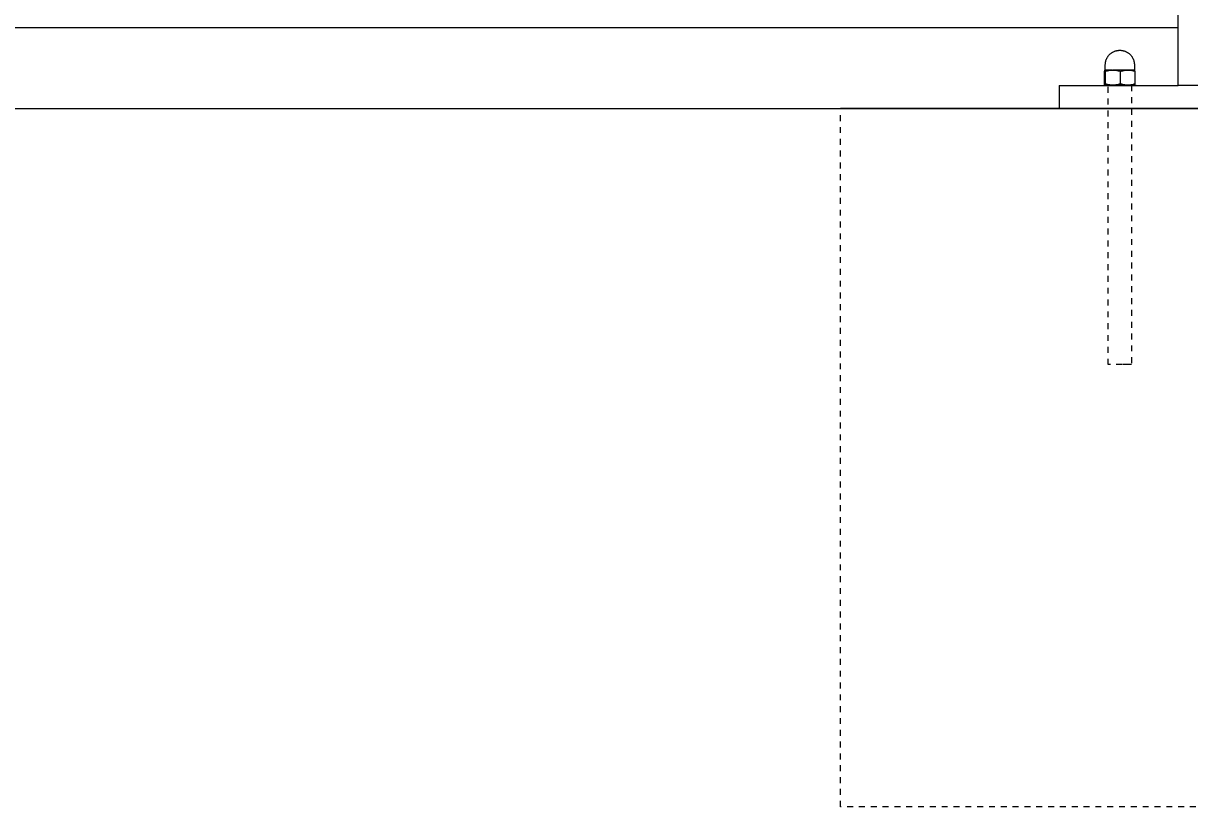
# Model space of a CAD drawing. Header units: inches. Extents: x -12 to 193, y -19 to 105.
# Drawn here: x 91.94 to 111.67, y 75.2 to 88.45 of the extents above; entities that cross this region are included whole.
import ezdxf

# ---------------------------------------------------------------- set-up
doc = ezdxf.new("R2010")
doc.units = ezdxf.units.IN
doc.linetypes.add('HIDDEN', pattern=[1.905, 1.27, -0.635])
for name, color, linetype, lineweight in [('ZANO_R', 7, 'Continuous', 0), ('ZANO_R_przerywana', 250, 'HIDDEN', 0), ('ZANO_W', 1, 'Continuous', 0)]:
    doc.layers.add(name, color=color, linetype=linetype, lineweight=lineweight)
doc.styles.get("Standard").update_dxf_attribs({"font": 'arial.ttf'})
doc.dimstyles.new('amerykanie', dxfattribs={"dimtxt": 50, "dimasz": 50, "dimexe": 0.5, "dimexo": 0.5, "dimgap": 1, "dimtad": 1, "dimdec": 0, "dimzin": 0, "dimlunit": 5, "dimtxsty": 'Standard', "dimcen": 0.09, "dimclrd": 1, "dimclre": 1, "dimclrt": 1, "dimazin": 0, "dimtfac": 1, "dimtdec": 0, "dimtmove": 0, "dimatfit": 3, "dimfxl": 1, "dimtzin": 0, "dimarcsym": 1})

# ---------------------------------------------------------------- blocks, each defined once
blk = doc.blocks.new('*D370')
at = {"layer": 'ZANO_W', "color": 1, "lineweight": -2}
blk.add_line((171.961, 90.223), (171.519, 93.512), dxfattribs=at)
for start, end in [(97.6419, 180), (78.719, 88.1805), (189.4614, 198.9229)]:
    blk.add_arc((172.392, 87.008), 6.063, start, end, dxfattribs=at)
at = {"layer": 'ZANO_W', "color": 1}
for points in [[(172.576, 93.234), (172.593, 92.901), (171.586, 93.017)], [(166.578, 86.025), (166.246, 85.997), (166.33, 87.008)]]:
    blk.add_solid(points, dxfattribs=at)
at = {"layer": 'ZANO_W', "color": 1, "insert": (166.82, 91.882), "char_height": 1.625, "attachment_point": 5, "rotation": 48.821}
blk.add_mtext("82%%d21'", dxfattribs=at)

msp = doc.modelspace()

# ---------------------------------------------------------------- linework, layer by layer
at = {"layer": 'ZANO_R'}
for p, q in [((111.47631, 87.4015), (111.47631, 89.27306)), ((111.47631, 88.37663), (79.58656, 88.37663)), ((110.25114, 87.79889), (110.25299, 87.80708)), ((110.25299, 87.80708), (110.25512, 87.81521)), ((110.25512, 87.81521), (110.25752, 87.82326)), ((110.25752, 87.82326), (110.2602, 87.83123)), ((110.2602, 87.83123), (110.26315, 87.8391)), ((110.26315, 87.8391), (110.26636, 87.84686)), ((110.26636, 87.84686), (110.26984, 87.85451)), ((110.26984, 87.85451), (110.27358, 87.86203)), ((110.27358, 87.86203), (110.27757, 87.86942)), ((110.27757, 87.86942), (110.28181, 87.87668)), ((110.28181, 87.87668), (110.2863, 87.88378)), ((110.2863, 87.88378), (110.29103, 87.89073)), ((110.29103, 87.89073), (110.29599, 87.89751)), ((110.29599, 87.89751), (110.30118, 87.90411)), ((110.30118, 87.90411), (110.30659, 87.91054)), ((110.30659, 87.91054), (110.31222, 87.91678)), ((110.31222, 87.91678), (110.31806, 87.92282)), ((110.31806, 87.92282), (110.3241, 87.92866)), ((110.3241, 87.92866), (110.33034, 87.93429)), ((110.33034, 87.93429), (110.33677, 87.9397)), ((110.33677, 87.9397), (110.34338, 87.94489)), ((110.34338, 87.94489), (110.35016, 87.94985)), ((110.35016, 87.94985), (110.3571, 87.95458)), ((110.3571, 87.95458), (110.36421, 87.95907)), ((110.36421, 87.95907), (110.37146, 87.96331)), ((110.37146, 87.96331), (110.37885, 87.9673)), ((110.37885, 87.9673), (110.38638, 87.97104)), ((110.38638, 87.97104), (110.39402, 87.97452)), ((110.39402, 87.97452), (110.40179, 87.97773)), ((110.40179, 87.97773), (110.40965, 87.98068)), ((110.40965, 87.98068), (110.41762, 87.98336)), ((110.41762, 87.98336), (110.42567, 87.98576)), ((110.42567, 87.98576), (110.4338, 87.98789)), ((110.4338, 87.98789), (110.44199, 87.98974)), ((110.44199, 87.98974), (110.45025, 87.99131)), ((110.45025, 87.99131), (110.45855, 87.9926)), ((110.45855, 87.9926), (110.46689, 87.9936)), ((110.46689, 87.9936), (110.47526, 87.99432)), ((110.47526, 87.99432), (110.48365, 87.99475)), ((110.48365, 87.99475), (110.49206, 87.99489)), ((110.49206, 87.99489), (110.50046, 87.99475)), ((110.50046, 87.99475), (110.50885, 87.99432)), ((110.50885, 87.99432), (110.51722, 87.9936)), ((110.51722, 87.9936), (110.52556, 87.9926)), ((110.52556, 87.9926), (110.53386, 87.99131)), ((110.53386, 87.99131), (110.54212, 87.98974)), ((110.54212, 87.98974), (110.55031, 87.98789)), ((110.55031, 87.98789), (110.55844, 87.98576)), ((110.55844, 87.98576), (110.56649, 87.98336)), ((110.56649, 87.98336), (110.57446, 87.98068)), ((110.57446, 87.98068), (110.58232, 87.97773)), ((110.58232, 87.97773), (110.59009, 87.97452)), ((110.59009, 87.97452), (110.59774, 87.97104)), ((110.59774, 87.97104), (110.60526, 87.9673)), ((110.60526, 87.9673), (110.61265, 87.96331)), ((110.61265, 87.96331), (110.61991, 87.95907)), ((110.61991, 87.95907), (110.62701, 87.95458)), ((110.62701, 87.95458), (110.63396, 87.94985)), ((110.63396, 87.94985), (110.64074, 87.94489)), ((110.64074, 87.94489), (110.64734, 87.9397)), ((110.64734, 87.9397), (110.65377, 87.93429)), ((110.65377, 87.93429), (110.66001, 87.92866)), ((110.66001, 87.92866), (110.66605, 87.92282)), ((110.66605, 87.92282), (110.67189, 87.91678)), ((110.67189, 87.91678), (110.67752, 87.91054)), ((110.67752, 87.91054), (110.68293, 87.90411)), ((110.68293, 87.90411), (110.68812, 87.89751)), ((110.68812, 87.89751), (110.69308, 87.89073)), ((110.69308, 87.89073), (110.69781, 87.88378)), ((110.69781, 87.88378), (110.7023, 87.87668)), ((110.7023, 87.87668), (110.70654, 87.86942)), ((110.70654, 87.86942), (110.71053, 87.86203)), ((110.71053, 87.86203), (110.71427, 87.85451)), ((110.71427, 87.85451), (110.71775, 87.84686)), ((110.71775, 87.84686), (110.72096, 87.8391)), ((110.72096, 87.8391), (110.72391, 87.83123)), ((110.72391, 87.83123), (110.72659, 87.82326)), ((110.72659, 87.82326), (110.72899, 87.81521)), ((110.72899, 87.81521), (110.73112, 87.80708)), ((110.73112, 87.80708), (110.73297, 87.79889)), ((110.23046, 87.63739), (110.23635, 87.66024)), ((110.23046, 87.42719), (110.23046, 87.63739)), ((110.23635, 87.66024), (110.24225, 87.63739)), ((110.36925, 87.66024), (110.23654, 87.66024)), ((110.24182, 87.66031), (110.24198, 87.66033)), ((110.24198, 87.66033), (110.24213, 87.66036)), ((110.24213, 87.66036), (110.24229, 87.66039)), ((110.24225, 87.63739), (110.25492, 87.64154)), ((110.24225, 87.63739), (110.24225, 87.42719)), ((110.24229, 87.66039), (110.24245, 87.66042)), ((110.24245, 87.66042), (110.2426, 87.66046)), ((110.2426, 87.66046), (110.24275, 87.66051)), ((110.24275, 87.66051), (110.2429, 87.66056)), ((110.2429, 87.66056), (110.24305, 87.66062)), ((110.24305, 87.66062), (110.2432, 87.66068)), ((110.2432, 87.66068), (110.24335, 87.66074)), ((110.24335, 87.66074), (110.24349, 87.66081)), ((110.24349, 87.66081), (110.24363, 87.66089)), ((110.24363, 87.66089), (110.24377, 87.66097)), ((110.24377, 87.66097), (110.2439, 87.66106)), ((110.2439, 87.66106), (110.24403, 87.66115)), ((110.24403, 87.66115), (110.24416, 87.66124)), ((110.24416, 87.66124), (110.24429, 87.66134)), ((110.24429, 87.66134), (110.24441, 87.66144)), ((110.24441, 87.66144), (110.24453, 87.66155)), ((110.24453, 87.66155), (110.24464, 87.66166)), ((110.24464, 87.66166), (110.24475, 87.66178)), ((110.24475, 87.66178), (110.24486, 87.6619)), ((110.24486, 87.6619), (110.24496, 87.66202)), ((110.24496, 87.66202), (110.24506, 87.66214)), ((110.24506, 87.66214), (110.24515, 87.66227)), ((110.24515, 87.66227), (110.24524, 87.6624)), ((110.24524, 87.6624), (110.24532, 87.66254)), ((110.24532, 87.66254), (110.2454, 87.66268)), ((110.2454, 87.66268), (110.24548, 87.66282)), ((110.24548, 87.66282), (110.24555, 87.66296)), ((110.24555, 87.66296), (110.24562, 87.66311)), ((110.24562, 87.66311), (110.24568, 87.66325)), ((110.24568, 87.66325), (110.24573, 87.6634)), ((110.24573, 87.6634), (110.24578, 87.66355)), ((110.24578, 87.66355), (110.24583, 87.66371)), ((110.24583, 87.66371), (110.24587, 87.66386)), ((110.24587, 87.66386), (110.2459, 87.66402)), ((110.2459, 87.66402), (110.24593, 87.66417)), ((110.24593, 87.66417), (110.24595, 87.66433)), ((110.24595, 87.66433), (110.24597, 87.66449)), ((110.24597, 87.66449), (110.24598, 87.66465)), ((110.24598, 87.66465), (110.24599, 87.66481)), ((110.24599, 87.74883), (110.24614, 87.75723)), ((110.24599, 87.66497), (110.24599, 87.74883)), ((110.24599, 87.66481), (110.24599, 87.66497)), ((110.24614, 87.75723), (110.24657, 87.76562)), ((110.24657, 87.76562), (110.24728, 87.77399)), ((110.24728, 87.77399), (110.24828, 87.78233)), ((110.24828, 87.78233), (110.24957, 87.79063)), ((110.24957, 87.79063), (110.25114, 87.79889)), ((110.25492, 87.64154), (110.26772, 87.64528)), ((110.26772, 87.64528), (110.28063, 87.64862)), ((110.28063, 87.64862), (110.29364, 87.65154)), ((110.29364, 87.65154), (110.30674, 87.65405)), ((110.30674, 87.65405), (110.31991, 87.65613)), ((110.31991, 87.65613), (110.33314, 87.6578)), ((110.33314, 87.6578), (110.34642, 87.65904)), ((110.34642, 87.65904), (110.35972, 87.65985)), ((110.35972, 87.65985), (110.37305, 87.66024)), ((110.37305, 87.66024), (110.38638, 87.65985)), ((110.62427, 87.66024), (110.37768, 87.66024)), ((110.38638, 87.65985), (110.39969, 87.65904)), ((110.39969, 87.65904), (110.41297, 87.65779)), ((110.41297, 87.65779), (110.4262, 87.65613)), ((110.4262, 87.65613), (110.43937, 87.65405)), ((110.43937, 87.65405), (110.45246, 87.65154)), ((110.45246, 87.65154), (110.46547, 87.64862)), ((110.46547, 87.64862), (110.47838, 87.64528)), ((110.47838, 87.64528), (110.49118, 87.64154)), ((110.49118, 87.64154), (110.50385, 87.63739)), ((110.50385, 87.63739), (110.51592, 87.64153)), ((110.50385, 87.42719), (110.50385, 87.63739)), ((110.51592, 87.64153), (110.52811, 87.64527)), ((110.52811, 87.64527), (110.54043, 87.6486)), ((110.54043, 87.6486), (110.55284, 87.65152)), ((110.55284, 87.65152), (110.56535, 87.65403)), ((110.56535, 87.65403), (110.57793, 87.65612)), ((110.57793, 87.65612), (110.59058, 87.65778)), ((110.59058, 87.65778), (110.60328, 87.65903)), ((110.60328, 87.65903), (110.616, 87.65985)), ((110.616, 87.65985), (110.62875, 87.66024)), ((110.62875, 87.66024), (110.6415, 87.65985)), ((110.7184, 87.66024), (110.63478, 87.66024)), ((110.6415, 87.65985), (110.65423, 87.65903)), ((110.65423, 87.65903), (110.66693, 87.65779)), ((110.66693, 87.65779), (110.67958, 87.65612)), ((110.67958, 87.65612), (110.69216, 87.65403)), ((110.69216, 87.65403), (110.70467, 87.65153)), ((110.70467, 87.65153), (110.71708, 87.64861)), ((110.71708, 87.64861), (110.7294, 87.64527)), ((110.74095, 87.66024), (110.7184, 87.66024)), ((110.7294, 87.64527), (110.74159, 87.64153)), ((110.73297, 87.79889), (110.73454, 87.79063)), ((110.73454, 87.79063), (110.73583, 87.78233)), ((110.73583, 87.78233), (110.73683, 87.77399)), ((110.73683, 87.77399), (110.73754, 87.76562)), ((110.73754, 87.76562), (110.73797, 87.75723)), ((110.73797, 87.75723), (110.73812, 87.74883)), ((110.73812, 87.74883), (110.73812, 87.66497)), ((110.73812, 87.66497), (110.73812, 87.6648)), ((110.73812, 87.6648), (110.73813, 87.66464)), ((110.73813, 87.66464), (110.73814, 87.66448)), ((110.73814, 87.66448), (110.73816, 87.66431)), ((110.73816, 87.66431), (110.73819, 87.66415)), ((110.73819, 87.66415), (110.73822, 87.66399)), ((110.73822, 87.66399), (110.73826, 87.66383)), ((110.73826, 87.66383), (110.7383, 87.66367)), ((110.7383, 87.66367), (110.73835, 87.66351)), ((110.73835, 87.66351), (110.7384, 87.66336)), ((110.7384, 87.66336), (110.73846, 87.66321)), ((110.73846, 87.66321), (110.73852, 87.66305)), ((110.73852, 87.66305), (110.73859, 87.66291)), ((110.73859, 87.66291), (110.73867, 87.66276)), ((110.73867, 87.66276), (110.73875, 87.66262)), ((110.73875, 87.66262), (110.73883, 87.66247)), ((110.73883, 87.66247), (110.73892, 87.66234)), ((110.73892, 87.66234), (110.73901, 87.6622)), ((110.73901, 87.6622), (110.73911, 87.66207)), ((110.73911, 87.66207), (110.73921, 87.66194)), ((110.73921, 87.66194), (110.73932, 87.66182)), ((110.73932, 87.66182), (110.73943, 87.6617)), ((110.73943, 87.6617), (110.73955, 87.66158)), ((110.73955, 87.66158), (110.73967, 87.66147)), ((110.73967, 87.66147), (110.73979, 87.66136)), ((110.73979, 87.66136), (110.73992, 87.66126)), ((110.73992, 87.66126), (110.74005, 87.66116)), ((110.74005, 87.66116), (110.74018, 87.66106)), ((110.74018, 87.66106), (110.74032, 87.66097)), ((110.74032, 87.66097), (110.74046, 87.66089)), ((110.74046, 87.66089), (110.7406, 87.66081)), ((110.7406, 87.66081), (110.74075, 87.66073)), ((110.74075, 87.66073), (110.7409, 87.66066)), ((110.7409, 87.66066), (110.74105, 87.6606)), ((110.74637, 87.66024), (110.74095, 87.66024)), ((110.74105, 87.6606), (110.7412, 87.66054)), ((110.7412, 87.66054), (110.74136, 87.66048)), ((110.74136, 87.66048), (110.74151, 87.66043)), ((110.74151, 87.66043), (110.74167, 87.66039)), ((110.74159, 87.64153), (110.75366, 87.63739)), ((110.74167, 87.66039), (110.74183, 87.66035)), ((110.74183, 87.66035), (110.74199, 87.66032)), ((110.74199, 87.66032), (110.74216, 87.66029)), ((110.74763, 87.66024), (110.74637, 87.66024)), ((110.7479, 87.66024), (110.74763, 87.66024)), ((110.74796, 87.66024), (110.7479, 87.66024)), ((110.74795, 87.66024), (110.74796, 87.66024)), ((110.74796, 87.66024), (110.74813, 87.66014)), ((110.74796, 87.66024), (110.74796, 87.66024)), ((110.74796, 87.66024), (110.74796, 87.66024)), ((110.75366, 87.63739), (110.74813, 87.66014)), ((110.75366, 87.42719), (110.75366, 87.63739)), ((110.23635, 87.40434), (110.23046, 87.42719)), ((110.24225, 87.42719), (110.23635, 87.40434)), ((110.25492, 87.42304), (110.24225, 87.42719)), ((110.26772, 87.4193), (110.25492, 87.42304)), ((110.28063, 87.41596), (110.26772, 87.4193)), ((110.29364, 87.41304), (110.28063, 87.41596)), ((110.30674, 87.41054), (110.29364, 87.41304)), ((110.31991, 87.40845), (110.30674, 87.41054)), ((110.43937, 87.41054), (110.4262, 87.40845)), ((110.45246, 87.41304), (110.43937, 87.41054)), ((110.46547, 87.41596), (110.45246, 87.41304)), ((110.47838, 87.4193), (110.46547, 87.41596)), ((110.49118, 87.42304), (110.47838, 87.4193)), ((110.50385, 87.42719), (110.49118, 87.42304)), ((110.51592, 87.42305), (110.50385, 87.42719)), ((110.52811, 87.41931), (110.51592, 87.42305)), ((110.54043, 87.41598), (110.52811, 87.41931)), ((110.55284, 87.41306), (110.54043, 87.41598)), ((110.56535, 87.41055), (110.55284, 87.41306)), ((110.57793, 87.40847), (110.56535, 87.41055)), ((110.69218, 87.41055), (110.6796, 87.40847)), ((110.70469, 87.41306), (110.69218, 87.41055)), ((110.7171, 87.41598), (110.70469, 87.41306)), ((110.72941, 87.41931), (110.7171, 87.41598)), ((110.7416, 87.42305), (110.72941, 87.41931)), ((110.75366, 87.42719), (110.7416, 87.42305)), ((110.74813, 87.40444), (110.75366, 87.42719)), ((109.46485, 87.4015), (109.46485, 87.0078)), ((109.46487, 87.4015), (109.62233, 87.4015)), ((109.62233, 87.4015), (111.47631, 87.4015)), ((110.21647, 87.40434), (110.23617, 87.40434)), ((110.36925, 87.40434), (110.23653, 87.40434)), ((110.33314, 87.40679), (110.31991, 87.40845)), ((110.34642, 87.40555), (110.33314, 87.40679)), ((110.35972, 87.40473), (110.34642, 87.40555)), ((110.37305, 87.40434), (110.35972, 87.40473)), ((110.38638, 87.40473), (110.37305, 87.40434)), ((110.62375, 87.40434), (110.37646, 87.40434)), ((110.39969, 87.40555), (110.38638, 87.40473)), ((110.41297, 87.40679), (110.39969, 87.40555)), ((110.4262, 87.40845), (110.41297, 87.40679)), ((110.59058, 87.4068), (110.57793, 87.40847)), ((110.60328, 87.40556), (110.59058, 87.4068)), ((110.616, 87.40473), (110.60328, 87.40556)), ((110.62875, 87.40434), (110.616, 87.40473)), ((110.64155, 87.40473), (110.6288, 87.40434)), ((110.74792, 87.40434), (110.63382, 87.40434)), ((110.65427, 87.40556), (110.64155, 87.40473)), ((110.66696, 87.4068), (110.65427, 87.40556)), ((110.6796, 87.40847), (110.66696, 87.4068)), ((110.74794, 87.40434), (110.76765, 87.40434)), ((110.74813, 87.40444), (110.74796, 87.40434)), ((111.87001, 87.4015), (111.47631, 87.4015)), ((117.57867, 87.0078), (105.76765, 87.0078))]:
    msp.add_line(p, q, dxfattribs=at)
msp.add_lwpolyline([(-8.53504, 87.0078), (193.01922, 87.0078)], dxfattribs=at)
at = {"layer": 'ZANO_R_przerywana', "ltscale": 0.05}
for p, q in [((110.29521, 82.6771), (110.29521, 87.4015)), ((110.68891, 87.4015), (110.68891, 82.6771)), ((105.76765, 75.19679), (105.76765, 87.0078)), ((110.53151, 82.6771), (110.29524, 82.6771)), ((110.64424, 82.6771), (110.53151, 82.6771)), ((110.67853, 82.6771), (110.64424, 82.6771)), ((110.68668, 82.6771), (110.67853, 82.6771)), ((110.68849, 82.6771), (110.68668, 82.6771)), ((110.68885, 82.6771), (110.68849, 82.6771)), ((110.68891, 82.6771), (110.68885, 82.6771)), ((110.68887, 82.6771), (110.6889, 82.6771)), ((110.6889, 82.6771), (110.6889, 82.6771)), ((110.6889, 82.6771), (110.68891, 82.6771)), ((117.57867, 75.19679), (105.76765, 75.19679))]:
    msp.add_line(p, q, dxfattribs=at)

# ---------------------------------------------------------------- dimensions: what is measured, and where the dimension line sits
at = {"layer": 'ZANO_W'}
dim = msp.add_angular_dim_2l(base=(168.90655, 91.96824), line1=((-8.53504, 87.0078), (193.01922, 87.0078)), line2=((172.19471, 88.47903), (172.02717, 89.72769)), dimstyle='amerykanie', override={"dimtxt": 1.625, "dimasz": 1, "dimgap": 0.5, "dimdec": 4, "dimaunit": 1, "dimadec": 1, "dimtdec": 4, "dimtmove": 1, "dimfrac": 2}, dxfattribs=at)
dim.commit()
dim.dimension.update_dxf_attribs({"geometry": '*D370', "text_midpoint": (166.82034, 91.88192)})

doc.saveas('drawing.dxf')
